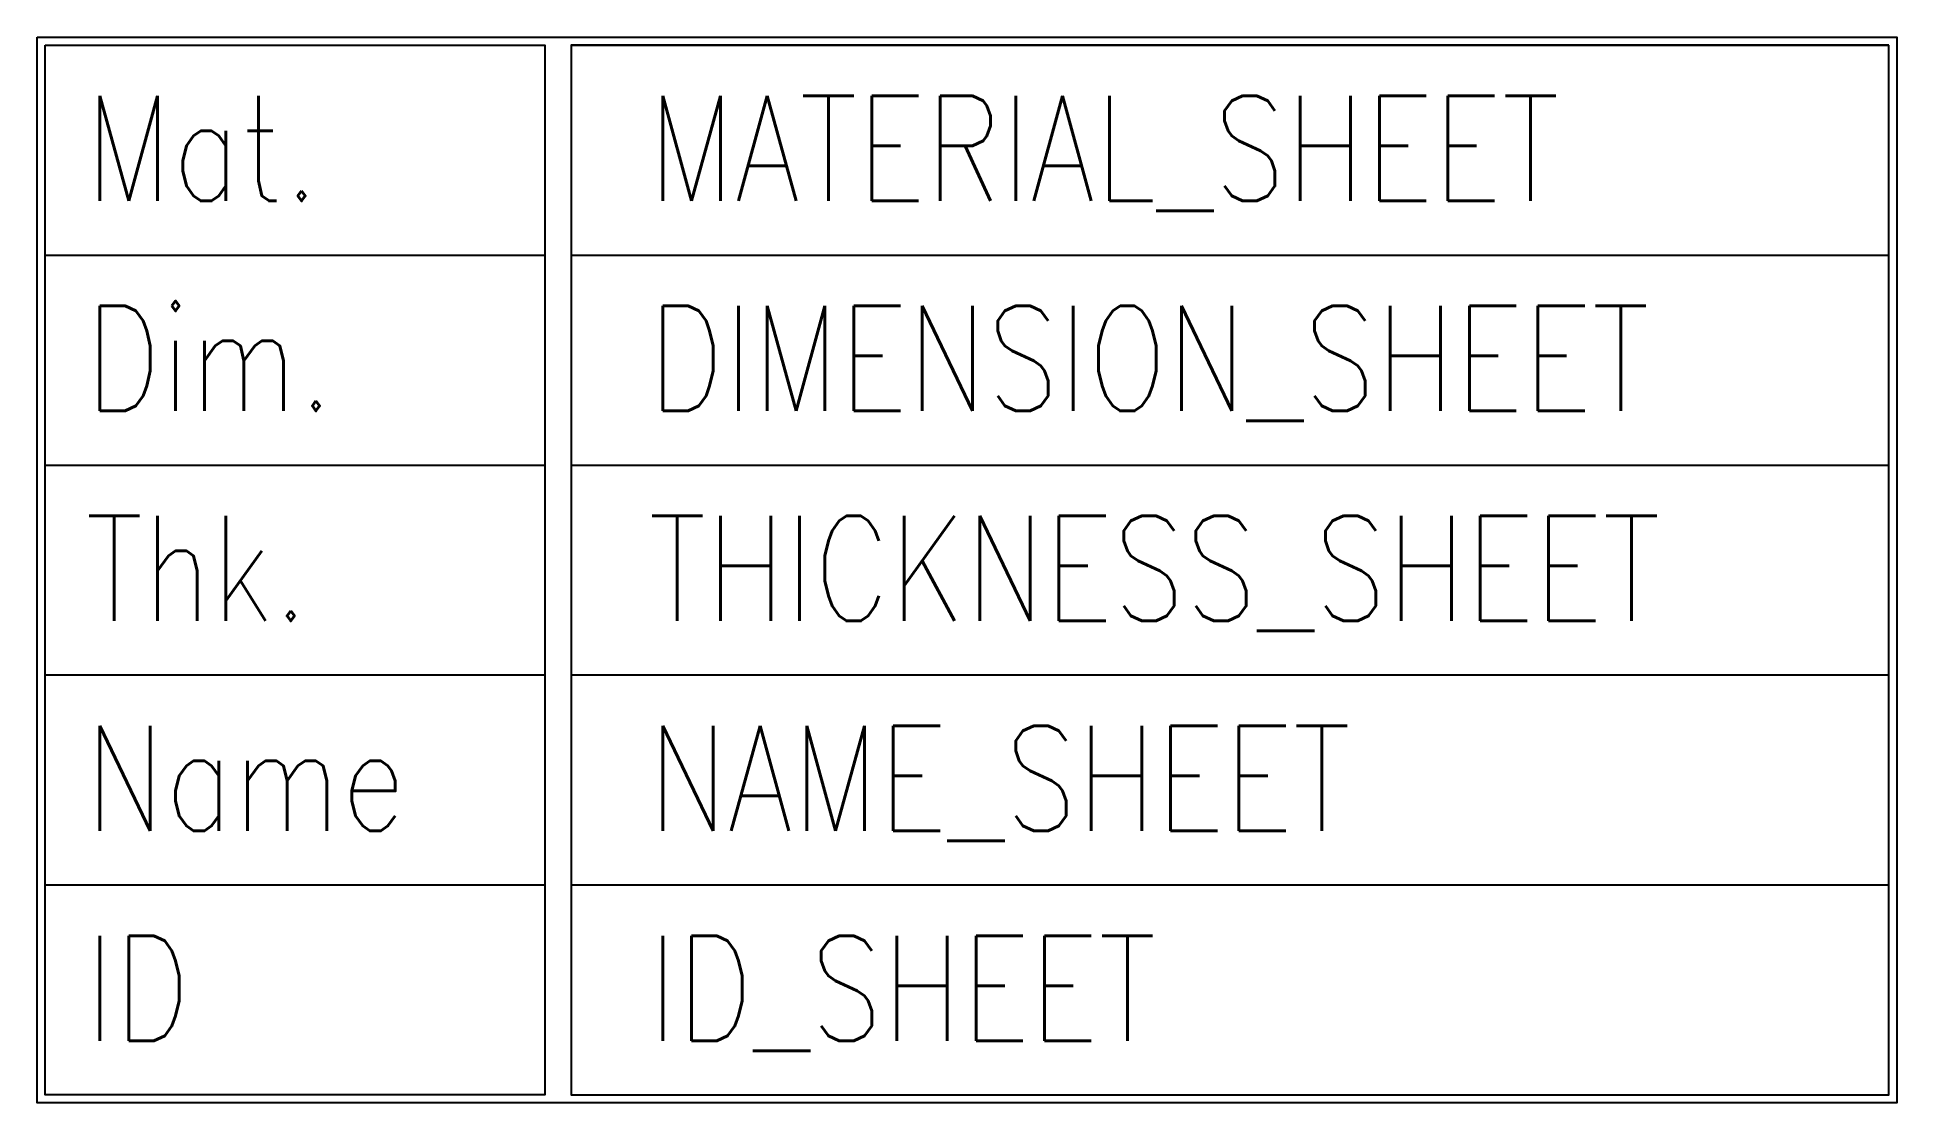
# Model space of a CAD drawing. Header units: millimetres. Extents: x 30510 to 31218, y 7128 to 7534.
import ezdxf

# ---------------------------------------------------------------- set-up
doc = ezdxf.new("R2010")
doc.units = ezdxf.units.MM
doc.layers.add('TEXT', color=7, linetype='Continuous')
doc.styles.add('EasyCutStyle', font='romans.shx', dxfattribs={"width": 0.8})

msp = doc.modelspace()

# ---------------------------------------------------------------- linework, layer by layer
at = {"color": 5}
for p, q in [((30512.76, 7531.24), (30703.11, 7531.24)), ((30512.76, 7451.24), (30703.11, 7451.24)), ((30512.76, 7371.24), (30703.11, 7371.24)), ((30512.76, 7291.24), (30703.11, 7291.24)), ((30512.76, 7211.24), (30703.11, 7211.24))]:
    msp.add_line(p, q, dxfattribs=at)
at = {"color": 1}
for p, q in [((30713.11, 7531.24), (31214.99, 7531.24)), ((30713.11, 7451.24), (31214.99, 7451.24)), ((30713.11, 7371.24), (31214.99, 7371.24)), ((30713.11, 7291.24), (31214.99, 7291.24)), ((30713.11, 7211.24), (31214.99, 7211.24))]:
    msp.add_line(p, q, dxfattribs=at)
msp.add_line((30703.11, 7451.24), (30703.11, 7131.24))
msp.add_lwpolyline([(30509.76, 7534.24), (31217.99, 7534.24), (31217.99, 7128.24), (30509.76, 7128.24)], close=True)
at = {"color": 5}
msp.add_lwpolyline([(30512.76, 7531.24), (30703.11, 7531.24), (30703.11, 7131.24), (30512.76, 7131.24)], close=True, dxfattribs=at)
at = {"color": 1}
msp.add_lwpolyline([(31214.99, 7531.24), (30713.11, 7531.24), (30713.11, 7131.24), (31214.99, 7131.24)], close=True, dxfattribs=at)

# ---------------------------------------------------------------- texts
at = {"style": 'EasyCutStyle', "width": 0.8}
for tag, p in [('MATERIAL_SHEET', (30742.54, 7471.84)), ('DIMENSION_SHEET', (30742.54, 7391.84)), ('THICKNESS_SHEET', (30742.54, 7311.84)), ('NAME_SHEET', (30742.54, 7231.84)), ('ID_SHEET', (30742.54, 7151.84))]:
    msp.add_attdef(tag, p, '', height=40, dxfattribs=at)
at = {"layer": 'TEXT', "color": 251, "style": 'EasyCutStyle', "width": 0.8}
for s, p in [('Mat.', (30528.16, 7471.84)), ('Dim.', (30528.16, 7391.84)), ('Thk.', (30528.16, 7311.84)), ('Name', (30528.16, 7231.84)), ('ID', (30528.16, 7151.84))]:
    msp.add_text(s, height=40, dxfattribs=at).set_placement(p)

doc.saveas('drawing.dxf')
